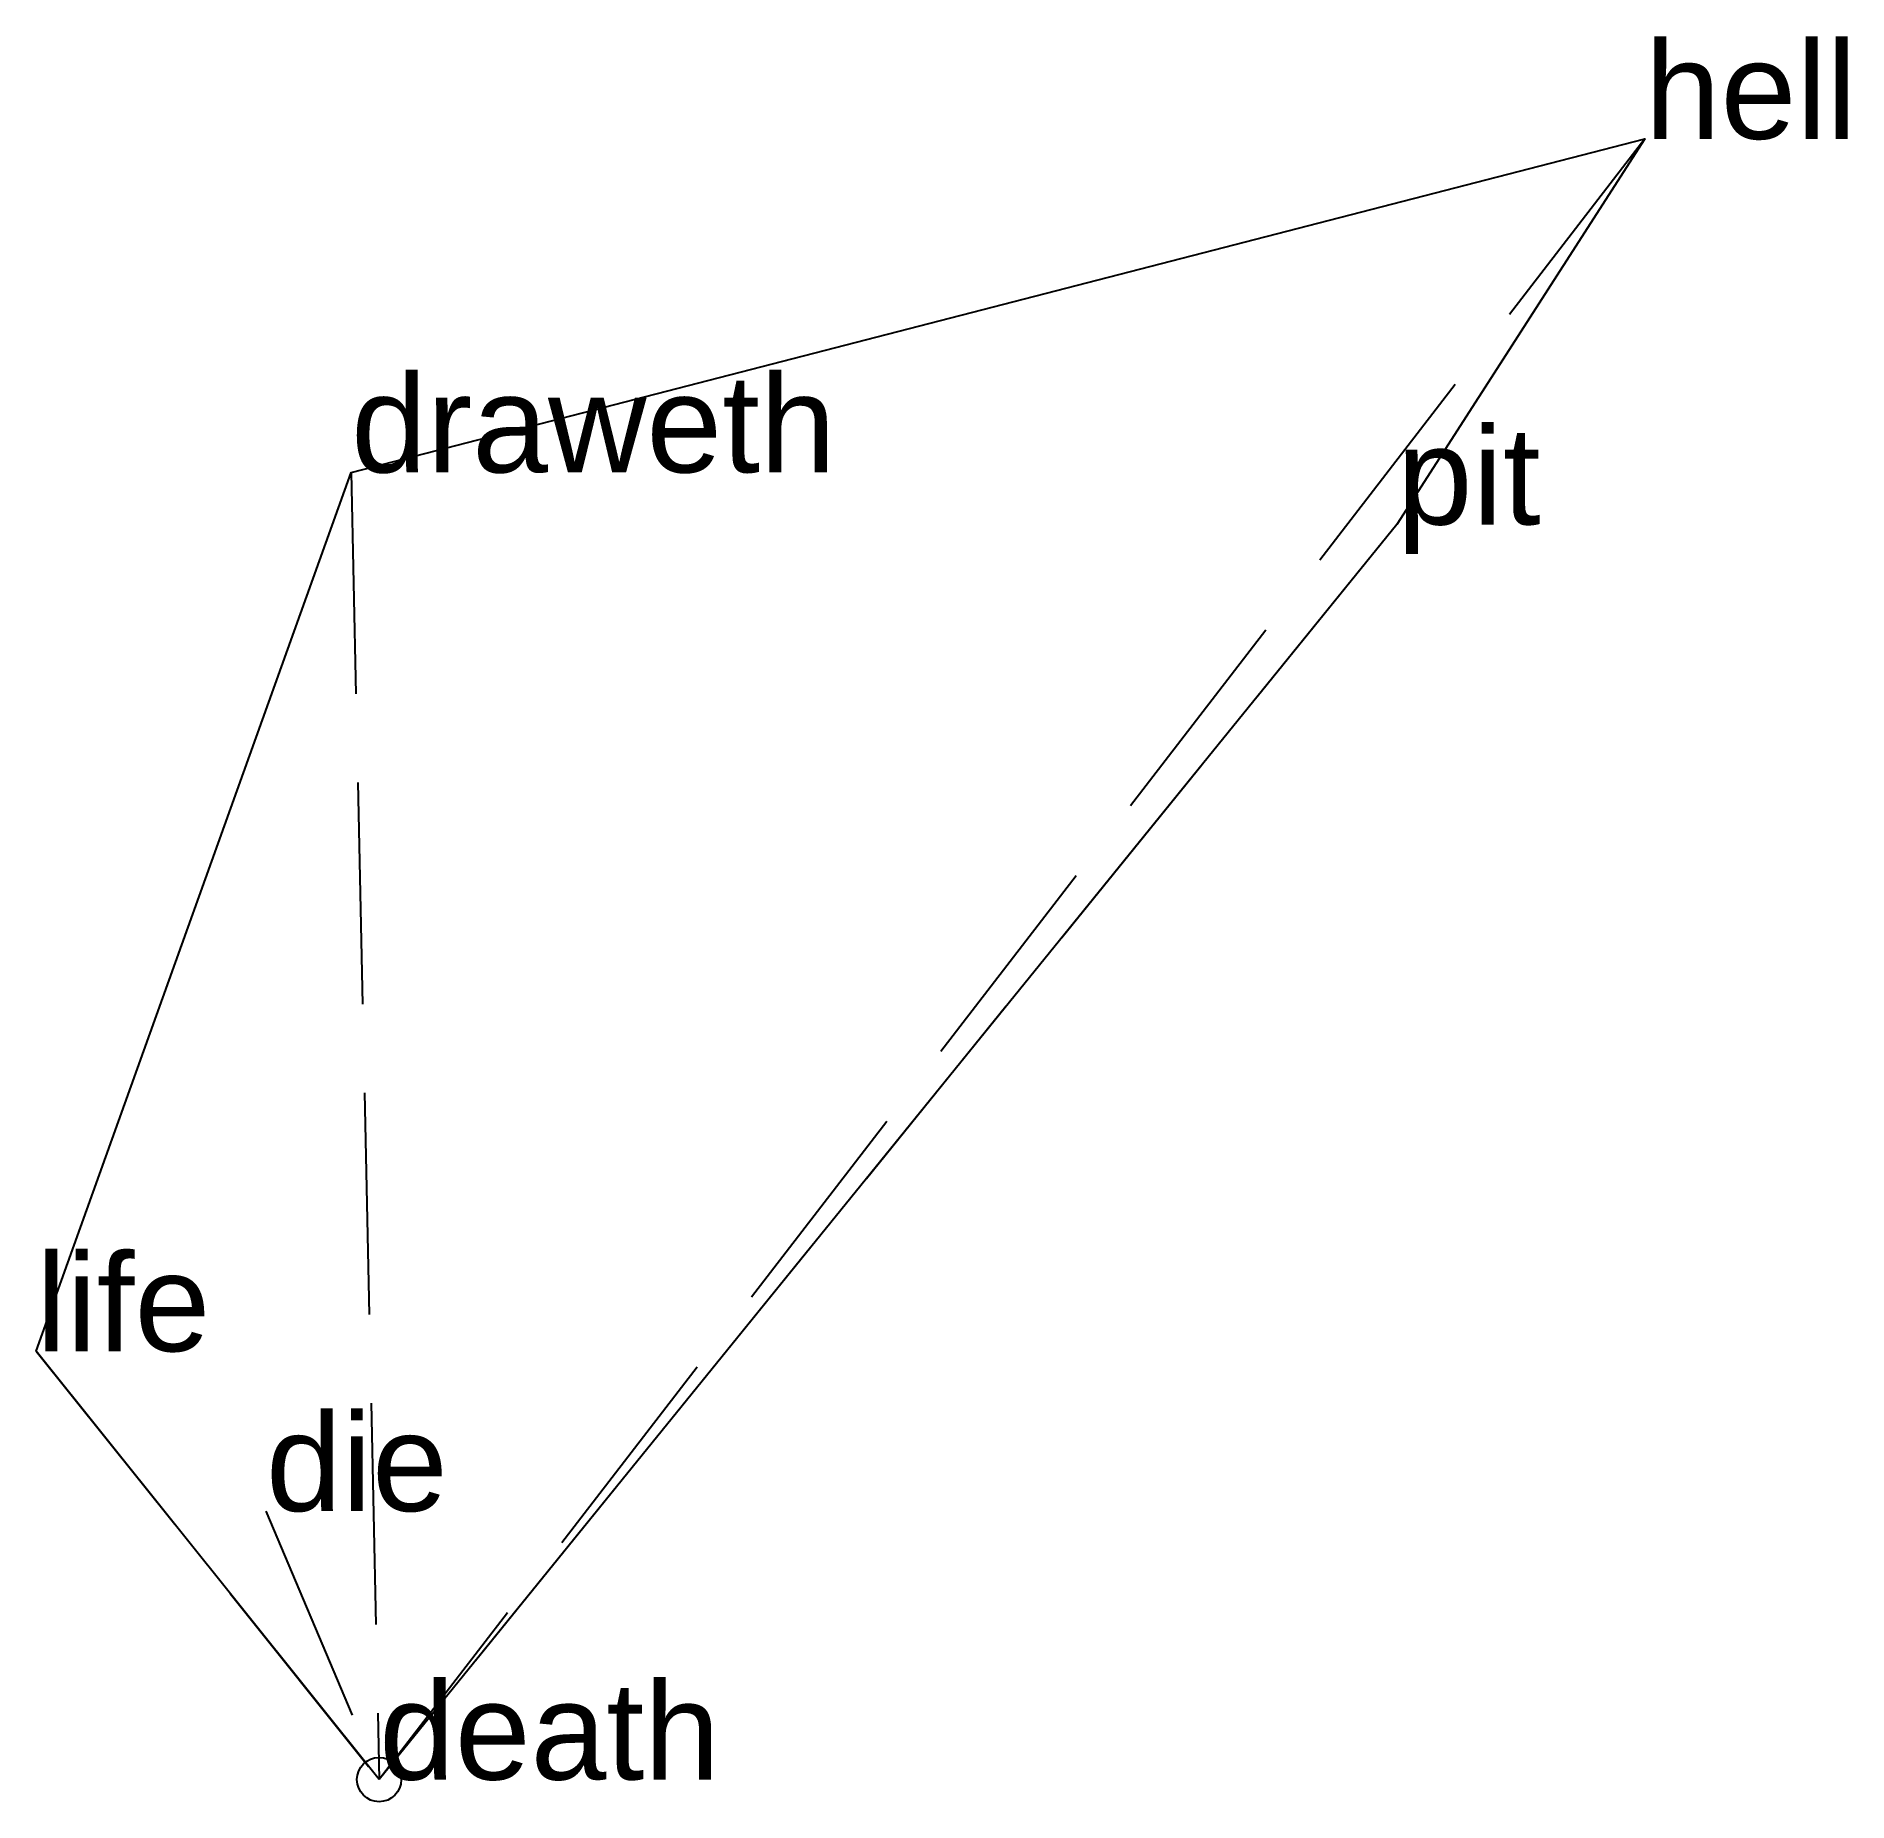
# Model space of a CAD drawing. Extents: x -0.39 to 1.66, y -0.03 to 1.97.
import ezdxf

# ---------------------------------------------------------------- set-up
doc = ezdxf.new("R2010")
doc.units = 0
doc.linetypes.add('DASHED2', pattern=[0.3, 0.25, -0.05])
doc.layers.add('TEXT', color=1, linetype='CONTINUOUS')
doc.styles.get("Standard").update_dxf_attribs({"font": 'arial.ttf'})

msp = doc.modelspace()

# ---------------------------------------------------------------- linework, layer by layer
at = {"linetype": 'DASHED2'}
for p in [(1.4277, 1.8507), (-0.0316, 1.4745), (1.1479, 1.4157), (-0.3868, 0.4832), (-0.1276, 0.3029), (0, 0)]:
    msp.add_line(p, (0, 0), dxfattribs=at)
msp.add_circle((0, 0), 0.025)
at = {"layer": 'OUTLINE', "linetype": 'CONTINUOUS'}
msp.add_polyline3d([(0, 0, 0), (-0.3868, 0.4832, 0), (-0.0316, 1.4745, 0), (1.4277, 1.8507, 0), (1.1479, 1.4157, 0), (0, 0, 0)], close=True, dxfattribs=at)

# ---------------------------------------------------------------- texts
at = {"layer": 'TEXT'}
for s, p in [('hell', (1.4277, 1.8507)), ('draweth', (-0.0316, 1.4745)), ('pit', (1.1479, 1.4157)), ('life', (-0.3868, 0.4832)), ('die', (-0.1276, 0.3029)), ('death', (0, 0))]:
    msp.add_text(s, height=0.11, dxfattribs=at).set_placement(p)

doc.saveas('drawing.dxf')
